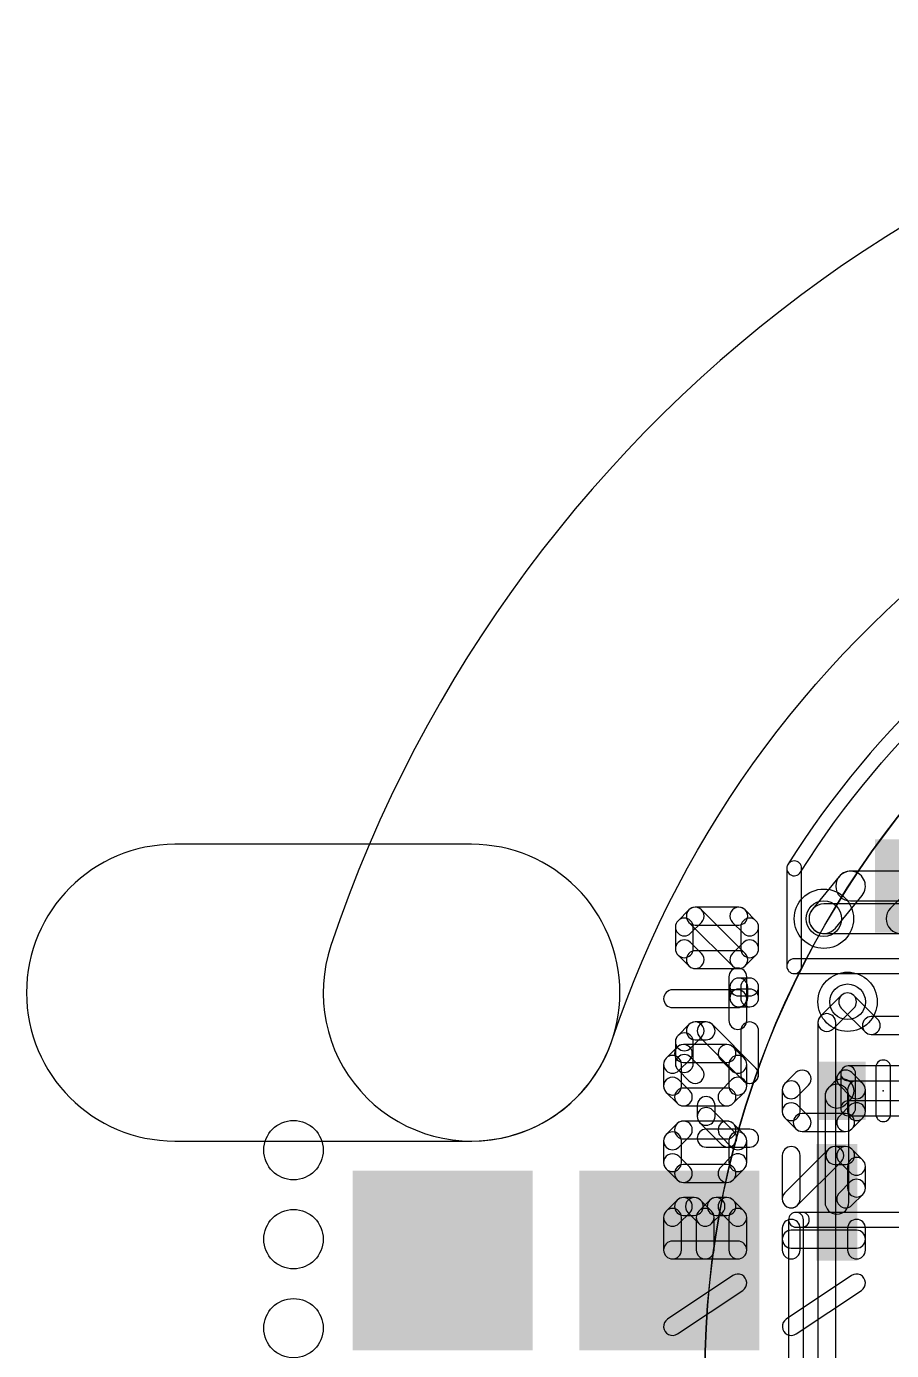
# Model space of a CAD drawing. Extents: x 0 to 2.5, y 0 to 3.1.
# Drawn here: x 1.3 to 1.5915, y 1.5625 to 2.0087 of the extents above; entities that cross this region are included whole.
import ezdxf

# ---------------------------------------------------------------- set-up
doc = ezdxf.new("R2010")
doc.units = 0
for name, color, linetype in [('1', 22, 'CONTINUOUS'), ('16', 175, 'CONTINUOUS'), ('18', 82, 'CONTINUOUS'), ('19', 53, 'CONTINUOUS'), ('2', 4, 'CONTINUOUS'), ('20', 7, 'CONTINUOUS'), ('21', 253, 'CONTINUOUS'), ('22', 253, 'CONTINUOUS'), ('23', 7, 'CONTINUOUS'), ('31', 253, 'CONTINUOUS'), ('46', 140, 'CONTINUOUS')]:
    doc.layers.add(name, color=color, linetype=linetype)

# ---------------------------------------------------------------- blocks, each defined once
blk = doc.blocks.new('RECT')
blk.add_solid([(-0.5, -0.5), (0.5, -0.5), (-0.5, 0.5), (0.5, 0.5)])
blk = doc.blocks.new('ROUNDV')
blk.add_circle((0, 0), 0.5)

msp = doc.modelspace()

# ---------------------------------------------------------------- linework, layer by layer
at = {"layer": '1'}
for points in [[(1.832973, 1.866793, 1), (1.833169, 1.871789, 0.267949), (1.556626, 1.726295, 1), (1.560854, 1.723627, -0.267949)], [(1.55624, 1.724961), (1.55624, 1.692, 1), (1.56124, 1.692), (1.56124, 1.724961, 1)], [(1.57387, 1.722166), (1.56487, 1.711166, 1), (1.57261, 1.704834), (1.58161, 1.715834, 1)], [(1.60174, 1.724), (1.57774, 1.724, 1), (1.57774, 1.714), (1.60174, 1.714, 1)], [(1.55874, 1.6895), (1.66874, 1.6895, 1), (1.66874, 1.6945), (1.55874, 1.6945, 1)], [(1.586861, 1.674121), (1.578861, 1.682121, 1), (1.574619, 1.677879), (1.582619, 1.669879, 1)], [(1.63074, 1.675), (1.58474, 1.675, 1), (1.58474, 1.669), (1.63074, 1.669, 1)], [(1.575978, 1.645361), (1.577789, 1.647172, 1), (1.572132, 1.652828), (1.570321, 1.651017, 1)], [(1.57715, 1.612433), (1.57715, 1.648189, 1), (1.56915, 1.648189), (1.56915, 1.612433, 1)]]:
    msp.add_lwpolyline(points, format="xyb", close=True, dxfattribs=at)
at = {"layer": '16'}
for points in [[(1.832973, 1.866793, 1), (1.833169, 1.871789, 0.267949), (1.556626, 1.726295, 1), (1.560854, 1.723627, -0.267949)], [(1.55624, 1.724961), (1.55624, 1.692, 1), (1.56124, 1.692), (1.56124, 1.724961, 1)], [(1.55874, 1.6895), (1.66874, 1.6895, 1), (1.66874, 1.6945), (1.55874, 1.6945, 1)], [(1.571861, 1.670879), (1.578861, 1.677879, 1), (1.574619, 1.682121), (1.567619, 1.675121, 1)], [(1.56674, 1.673), (1.56674, 1.47722, 1), (1.57274, 1.47722), (1.57274, 1.673, 1)]]:
    msp.add_lwpolyline(points, format="xyb", close=True, dxfattribs=at)
at = {"layer": '19'}
for radius in [0.304381, 0.304281]:
    msp.add_circle((1.833071, 1.554331), radius, dxfattribs=at)
at = {"layer": '2'}
for points in [[(1.598276, 1.704464), (1.658276, 1.764464, 1), (1.651205, 1.771536), (1.591205, 1.711536, 1)], [(1.56874, 1.703), (1.59474, 1.703, 1), (1.59474, 1.713), (1.56874, 1.713, 1)]]:
    msp.add_lwpolyline(points, format="xyb", close=True, dxfattribs=at)
at = {"layer": '20'}
for centre in [(1.39, 1.63), (1.39, 1.6), (1.39, 1.57)]:
    msp.add_circle(centre, 0.01, dxfattribs=at)
at = {"layer": '21'}
for points in [[(1.523843, 1.703076), (1.527513, 1.706746, 1), (1.52327, 1.710988), (1.5196, 1.707319, 1)], [(1.525391, 1.705867), (1.54007, 1.705867, 1), (1.54007, 1.711867), (1.525391, 1.711867, 1)], [(1.542192, 1.696309), (1.527513, 1.710988, 1), (1.52327, 1.706746), (1.537949, 1.692067, 1)], [(1.537949, 1.706746), (1.541619, 1.703076, 1), (1.545861, 1.707319), (1.542192, 1.710988, 1)], [(1.524721, 1.697858), (1.524721, 1.705197, 1), (1.518721, 1.705197), (1.518721, 1.697858, 1)], [(1.54074, 1.705197), (1.54074, 1.697858, 1), (1.54674, 1.697858), (1.54674, 1.705197, 1)], [(1.527513, 1.696309), (1.523843, 1.699979, 1), (1.5196, 1.695736), (1.52327, 1.692067, 1)], [(1.541619, 1.699979), (1.537949, 1.696309, 1), (1.542192, 1.692067), (1.545861, 1.695736, 1)], [(1.54007, 1.697188), (1.525391, 1.697188, 1), (1.525391, 1.691188), (1.54007, 1.691188, 1)], [(1.54307, 1.681297), (1.54307, 1.684967, 1), (1.53707, 1.684967), (1.53707, 1.681297, 1)], [(1.54007, 1.681967), (1.54374, 1.681967, 1), (1.54374, 1.687967), (1.54007, 1.687967, 1)], [(1.54074, 1.684967), (1.54074, 1.681297, 1), (1.54674, 1.681297), (1.54674, 1.684967, 1)], [(1.54374, 1.684297), (1.54007, 1.684297, 1), (1.54007, 1.678297), (1.54374, 1.678297, 1)], [(1.52327, 1.672315), (1.5196, 1.668646, 1), (1.523843, 1.664403), (1.527513, 1.668073, 1)], [(1.529061, 1.673194), (1.525391, 1.673194, 1), (1.525391, 1.667194), (1.529061, 1.667194, 1)], [(1.545861, 1.657636), (1.531182, 1.672315, 1), (1.52694, 1.668073), (1.541619, 1.653394, 1)], [(1.54074, 1.670194), (1.54074, 1.655515, 1), (1.54674, 1.655515), (1.54674, 1.670194, 1)], [(1.518721, 1.666524), (1.518721, 1.659185, 1), (1.524721, 1.659185), (1.524721, 1.666524, 1)], [(1.5196, 1.657063), (1.52327, 1.653394, 1), (1.527513, 1.657636), (1.523843, 1.661306, 1)], [(1.59124, 1.642126), (1.59124, 1.657874, 1), (1.58624, 1.657874), (1.58624, 1.642126, 1)], [(1.532061, 1.641369), (1.532061, 1.645039, 1), (1.526061, 1.645039), (1.526061, 1.641369, 1)], [(1.538522, 1.636151), (1.531182, 1.643491, 1), (1.52694, 1.639248), (1.534279, 1.631909, 1)], [(1.54374, 1.63703), (1.529061, 1.63703, 1), (1.529061, 1.63103), (1.54374, 1.63103, 1)], [(1.55937, 1.604028), (1.561339, 1.604028, 1), (1.561339, 1.609028), (1.55937, 1.609028, 1)], [(1.55687, 1.606528), (1.55687, 1.547472, 1), (1.56187, 1.547472), (1.56187, 1.606528, 1)]]:
    msp.add_lwpolyline(points, format="xyb", close=True, dxfattribs=at)
at = {"layer": '22'}
for points in [[(1.542759, 1.673692), (1.542759, 1.688371, 1), (1.536759, 1.688371), (1.536759, 1.673692, 1)], [(1.51774, 1.678031), (1.539759, 1.678031, 1), (1.539759, 1.684031), (1.51774, 1.684031, 1)], [(1.519861, 1.656798), (1.523531, 1.660468, 1), (1.519289, 1.66471), (1.515619, 1.661041, 1)], [(1.52141, 1.659589), (1.536089, 1.659589, 1), (1.536089, 1.665589), (1.52141, 1.665589, 1)], [(1.533968, 1.660468), (1.537638, 1.656798, 1), (1.54188, 1.661041), (1.53821, 1.66471, 1)], [(1.52074, 1.65158), (1.52074, 1.658919, 1), (1.51474, 1.658919), (1.51474, 1.65158, 1)], [(1.536759, 1.658919), (1.536759, 1.65158, 1), (1.542759, 1.65158), (1.542759, 1.658919, 1)], [(1.559861, 1.648204), (1.563531, 1.651874, 1), (1.559289, 1.656116), (1.555619, 1.652447, 1)], [(1.573968, 1.651874), (1.577638, 1.648204, 1), (1.58188, 1.652447), (1.57821, 1.656116, 1)], [(1.523531, 1.650031), (1.519861, 1.653701, 1), (1.515619, 1.649458), (1.519289, 1.645789, 1)], [(1.536089, 1.65091), (1.52141, 1.65091, 1), (1.52141, 1.64491), (1.536089, 1.64491, 1)], [(1.537638, 1.653701), (1.533968, 1.650031, 1), (1.53821, 1.645789), (1.54188, 1.649458, 1)], [(1.56074, 1.642986), (1.56074, 1.650325, 1), (1.55474, 1.650325), (1.55474, 1.642986, 1)], [(1.576759, 1.650325), (1.576759, 1.642986, 1), (1.582759, 1.642986), (1.582759, 1.650325, 1)], [(1.563531, 1.641437), (1.559861, 1.645107, 1), (1.555619, 1.640864), (1.559289, 1.637195, 1)], [(1.576089, 1.642316), (1.56141, 1.642316, 1), (1.56141, 1.636316), (1.576089, 1.636316, 1)], [(1.577638, 1.645107), (1.573968, 1.641437, 1), (1.57821, 1.637195), (1.58188, 1.640864, 1)], [(1.519861, 1.631016), (1.523531, 1.634686, 1), (1.519289, 1.638928), (1.515619, 1.635259, 1)], [(1.52141, 1.633807), (1.536089, 1.633807, 1), (1.536089, 1.639807), (1.52141, 1.639807, 1)], [(1.533968, 1.634686), (1.537638, 1.631016, 1), (1.54188, 1.635259), (1.53821, 1.638928, 1)], [(1.52074, 1.625798), (1.52074, 1.633137, 1), (1.51474, 1.633137), (1.51474, 1.625798, 1)], [(1.536759, 1.633137), (1.536759, 1.625798, 1), (1.542759, 1.625798), (1.542759, 1.633137, 1)], [(1.523531, 1.624249), (1.519861, 1.627919, 1), (1.515619, 1.623676), (1.519289, 1.620007, 1)], [(1.537638, 1.627919), (1.533968, 1.624249, 1), (1.53821, 1.620007), (1.54188, 1.623676, 1)], [(1.55474, 1.628213), (1.55474, 1.613534, 1), (1.56074, 1.613534), (1.56074, 1.628213, 1)], [(1.559861, 1.611413), (1.574541, 1.626092, 1), (1.570298, 1.630334), (1.555619, 1.615655, 1)], [(1.572419, 1.625213), (1.576089, 1.625213, 1), (1.576089, 1.631213), (1.572419, 1.631213, 1)], [(1.573968, 1.626092), (1.577638, 1.622422, 1), (1.58188, 1.626665), (1.57821, 1.630334, 1)], [(1.536089, 1.625128), (1.52141, 1.625128, 1), (1.52141, 1.619128), (1.536089, 1.619128, 1)], [(1.576759, 1.624543), (1.576759, 1.617204, 1), (1.582759, 1.617204), (1.582759, 1.624543, 1)], [(1.577638, 1.619325), (1.573968, 1.615655, 1), (1.57821, 1.611413), (1.58188, 1.615082, 1)], [(1.519289, 1.613146), (1.515619, 1.609477, 1), (1.519861, 1.605234), (1.523531, 1.608904, 1)], [(1.52508, 1.614025), (1.52141, 1.614025, 1), (1.52141, 1.608025), (1.52508, 1.608025, 1)], [(1.530871, 1.609477), (1.527201, 1.613146, 1), (1.522958, 1.608904), (1.526628, 1.605234, 1)], [(1.530298, 1.613146), (1.526628, 1.609477, 1), (1.530871, 1.605234), (1.534541, 1.608904, 1)], [(1.536089, 1.614025), (1.532419, 1.614025, 1), (1.532419, 1.608025), (1.536089, 1.608025, 1)], [(1.54188, 1.609477), (1.53821, 1.613146, 1), (1.533968, 1.608904), (1.537638, 1.605234, 1)], [(1.51474, 1.607355), (1.51474, 1.596346, 1), (1.52074, 1.596346), (1.52074, 1.607355, 1)], [(1.53175, 1.596346), (1.53175, 1.607355, 1), (1.52575, 1.607355), (1.52575, 1.596346, 1)], [(1.542759, 1.596346), (1.542759, 1.607355, 1), (1.536759, 1.607355), (1.536759, 1.596346, 1)], [(1.56074, 1.596346), (1.56074, 1.603686, 1), (1.55474, 1.603686), (1.55474, 1.596346, 1)], [(1.582759, 1.596346), (1.582759, 1.603686, 1), (1.576759, 1.603686), (1.576759, 1.596346, 1)], [(1.55774, 1.597016), (1.579759, 1.597016, 1), (1.579759, 1.603016), (1.55774, 1.603016, 1)], [(1.51774, 1.593346), (1.539759, 1.593346, 1), (1.539759, 1.599346), (1.51774, 1.599346, 1)], [(1.519404, 1.568068), (1.541423, 1.582747, 1), (1.538095, 1.587739), (1.516076, 1.57306, 1)], [(1.559404, 1.568068), (1.581423, 1.582747, 1), (1.578095, 1.587739), (1.556076, 1.57306, 1)]]:
    msp.add_lwpolyline(points, format="xyb", close=True, dxfattribs=at)
at = {"layer": '23'}
for points in [[(1.579429, 1.644094), (1.579429, 1.655906, 1), (1.574429, 1.655906), (1.574429, 1.644094, 1)], [(1.576929, 1.653406), (1.600551, 1.653406, 1), (1.600551, 1.658406), (1.576929, 1.658406, 1)], [(1.600551, 1.646594), (1.576929, 1.646594, 1), (1.576929, 1.641594), (1.600551, 1.641594, 1)], [(1.56187, 1.547472), (1.56187, 1.606528, 1), (1.55687, 1.606528), (1.55687, 1.547472, 1)], [(1.55937, 1.604028), (1.63811, 1.604028, 1), (1.63811, 1.609028), (1.55937, 1.609028, 1)]]:
    msp.add_lwpolyline(points, format="xyb", close=True, dxfattribs=at)
msp.add_point((1.58874, 1.65), dxfattribs=at)
at = {"layer": '46'}
for points in [[(1.833084, 1.908661, 1), (1.833057, 2.008661, 0.32219), (1.402598, 1.698978, 1), (1.497402, 1.667163, -0.32219)], [(1.35, 1.633071), (1.45, 1.633071, 1), (1.45, 1.733071), (1.35, 1.733071, 1)]]:
    msp.add_lwpolyline(points, format="xyb", close=True, dxfattribs=at)

# ---------------------------------------------------------------- block references
at = {"layer": '1', "xscale": 0.031496, "yscale": 0.031496}
msp.add_blockref('RECT', (1.60174, 1.719), dxfattribs=at)
at = {"layer": '1'}
for p, xscale, yscale, rotation in [((1.574961, 1.65), 0.015748, 0.019685, 180), ((1.57315, 1.612433), 0.03937, 0.01378, 90), ((1.440256, 1.592815), 0.06063, 0.06063, 180), ((1.516634, 1.592815), 0.06063, 0.06063, 180)]:
    msp.add_blockref('RECT', p, dxfattribs=dict(at, xscale=xscale, yscale=yscale, rotation=rotation))
at = {"layer": '18'}
for p, xscale, yscale in [((1.56874, 1.708), 0.02, 0.02), ((1.56874, 1.708), 0.02, 0.02), ((1.56874, 1.708), 0.012, 0.012), ((1.56874, 1.708), 0.012, 0.012), ((1.57674, 1.68), 0.02, 0.02), ((1.57674, 1.68), 0.02, 0.02), ((1.57674, 1.68), 0.012, 0.012), ((1.57674, 1.68), 0.012, 0.012)]:
    msp.add_blockref('ROUNDV', p, dxfattribs=dict(at, xscale=xscale, yscale=yscale))
at = {"layer": '31', "xscale": 0.029496, "yscale": 0.029496}
msp.add_blockref('RECT', (1.60174, 1.719), dxfattribs=at)
at = {"layer": '31'}
for p, xscale, yscale, rotation in [((1.574961, 1.65), 0.013748, 0.017685, 180), ((1.57315, 1.612433), 0.03737, 0.01178, 90), ((1.440256, 1.592815), 0.05863, 0.05863, 180), ((1.516634, 1.592815), 0.05863, 0.05863, 180)]:
    msp.add_blockref('RECT', p, dxfattribs=dict(at, xscale=xscale, yscale=yscale, rotation=rotation))

doc.saveas('drawing.dxf')
